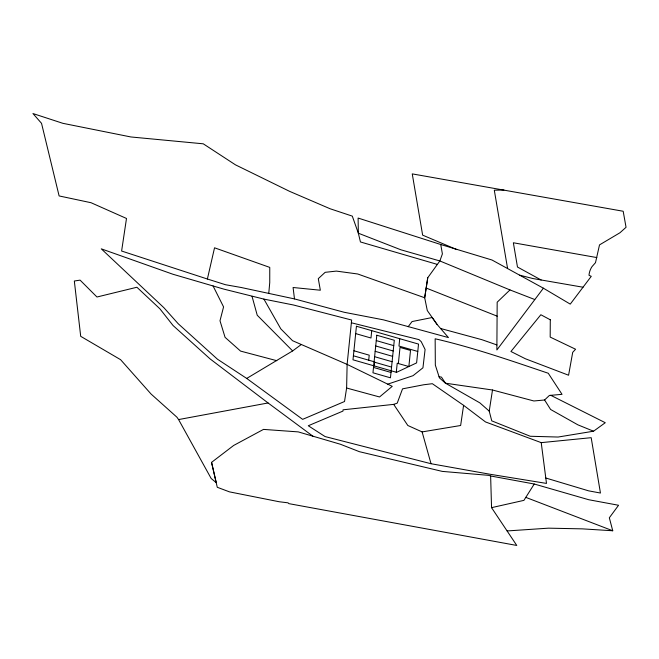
<?xml version="1.0" encoding="UTF-8"?>
<svg xmlns="http://www.w3.org/2000/svg" width="659" height="659" viewBox="0 0 659 659"><rect width="100%" height="100%" fill="white"/><g stroke="black" fill="none" stroke-linecap="round" stroke-linejoin="round"><path stroke-width="0.99" d="M534.713 299.507L509.975 289.927L497.174 302.209L496.87 349.97L543.395 288.197L570.257 304.12L591.263 276.319L589.014 275.33L589.064 274.605A54.895 31.492 21.2 0 1 591.988 266.664L595.497 262.661L599.509 244.893L619.946 232.767L626.05 227.297L623.183 211.251L412.254 173.885L422.641 235.139L456.786 249.604M346.618 388.019L347.12 364.394L351.651 320.043L293.486 305.002L263.913 299.104L224.002 289.161L172.905 274.243L101.288 248.847L163.902 307.72L178.21 323.734L217.478 359.221L246.713 378.431L302.638 419.355L344.525 401.512L346.618 388.019L379.543 396.965L392.245 386.347L347.12 364.394L292.538 340.695L280.8 328.857L263.913 299.104M268.773 293.313L269.745 282.563L269.762 267.397L214.537 247.8L207.387 279.012L225.51 284.729L241.235 287.505L294.491 298.914L344.253 312.292L383.447 319.846L448.458 337.597L436.983 324.319L432.197 317.523L412.064 321.551L408.143 326.732M368.711 360.185L369.221 355.176L353.924 350.777M371.734 330.645L370.984 338.009L355.679 333.611M374.213 365.91L374.625 361.882L353.405 355.786M396.298 372.261L397.22 363.224L408.86 366.536L410.508 350.44L400.013 347.425L398.365 363.521M399.733 338.693L398.975 346.057L417.781 351.461M492.495 390.004L533.881 400.977L544.598 399.988L549.4 395.433L562.036 394.346L548.263 373.258C510.931 360.662 473.566 347.647 435.154 338.784L435.335 365.119L439.429 377.862L445.451 383.2L492.495 390.004L489.225 411.125L491.754 420.862L530.264 436.266L558.107 437.041L593.545 431.208L605.267 422.716L550.776 395.318M463.598 405.334L460.641 425.5L422.114 431.909L407.83 425.492L393.678 404.371L343.067 409.807L342.977 411.076L308.28 425.747L325.068 436.563L431.027 463.722L489.95 474.241L546.492 483.409L541.22 442.642L485.51 421.941L463.598 405.334L432.345 383.703L423.704 384.765L402.534 388.851L397.22 403.143L393.678 404.371M437.106 264.341L360.448 241.96L358.339 233.204L358.109 218.055L440.731 244.505L442.395 253.904L439.858 260.956L427.749 277.744L424.693 297.761L427.287 310.546L436.983 324.319M427.749 277.744L424.693 297.761L357.738 273.996L336.362 271.096L325.159 272.324L318.289 278.65L320.34 290.224L293.082 287.505L294.491 298.914M507.142 530.948L548.477 528.164L582.375 528.864L612.746 530.759L609.328 517.785L618.562 505.264L588.726 499.728L534.243 484.011L523.921 500.362L491.548 507.652L490.634 475.979L488.739 475.361L442.255 471.391L359.427 451.695L340.423 444.257L298.263 431.892L263.501 429.396L233.681 445.443L211.555 462.363L217.272 487.281L229.456 491.861L279.185 501.746L288.049 502.833L288.831 503.633L516.771 545.454L491.548 507.652M246.713 378.431L292.637 350.918L300.932 344.781M387.731 384.156L413.053 375.671L422.946 367.813L425.096 349.476L421.225 341.675L419.025 339.64L351.379 322.786M268.073 402.962L210.139 358.933L173.07 325.53L159.882 308.783L136.907 287.25L96.964 297.011L80.093 280.133L74.327 281.022L80.703 336.321L120.605 359.69L151.076 394.033L176.933 417.205L178.581 419.569L268.073 402.962L312.885 436.184M541.22 442.642L591.181 437.683L600.448 493.039L588.602 490.84L545.792 478.014M503.946 190.039L494.299 190.196L507.595 268.559M583.026 287.225L532.999 278.559L519.613 275.157M439.059 376.709L441.481 377.129L445.451 383.2L479.876 402.88L489.225 411.125M596.848 257.57L513.361 242.767L517.472 267.019L541.154 280.001M490.634 475.979L534.243 484.011M276.796 360.695L240.551 351.09L225.065 337.326L219.999 320.785L223.566 306.905L213.046 285.907M440.599 328.495L481.968 339.714L496.919 344.937M376.256 340.596L393.752 345.629M375.704 345.959L393.209 350.992M375.16 351.329L392.657 356.354M374.609 356.692L392.105 361.725M374.057 362.055L391.561 367.088M373.513 367.425L391.009 372.45M207.387 279.012L121.61 251.03L126.495 218.467L91.041 202.717L59.112 195.937L41.533 123.332L32.95 113.546L62.877 123.324L130.91 136.965L203.26 143.81L235.452 164.832L289.655 191.374L330.143 208.771L352.293 216.119L358.339 233.204L400.952 249.819L439.858 260.956L509.975 289.927M440.731 244.505L492.009 260.017L543.395 288.197M525.767 497.356L612.746 530.759M426.175 288.049L497.191 316.172M593.545 431.208L577.894 424.849L550.603 409.47L544.598 399.988M292.637 350.918L257.232 315.241L252.026 296.303M178.581 419.569L211.193 478.525L216.226 482.627L211.555 462.363M422.114 431.909L431.027 463.722M550.29 319.788L550.183 337.087L575.587 349.237L572.704 352.343L568.585 375.226L525.421 358.776L510.939 351.494L540.841 314.747L550.29 319.788M356.428 326.246L352.993 359.814L396.57 372.335L416.612 362.887L418.531 344.097L356.428 326.246M376.808 335.233L372.961 372.788L390.457 377.813L394.304 340.258L376.808 335.233"/></g></svg>
